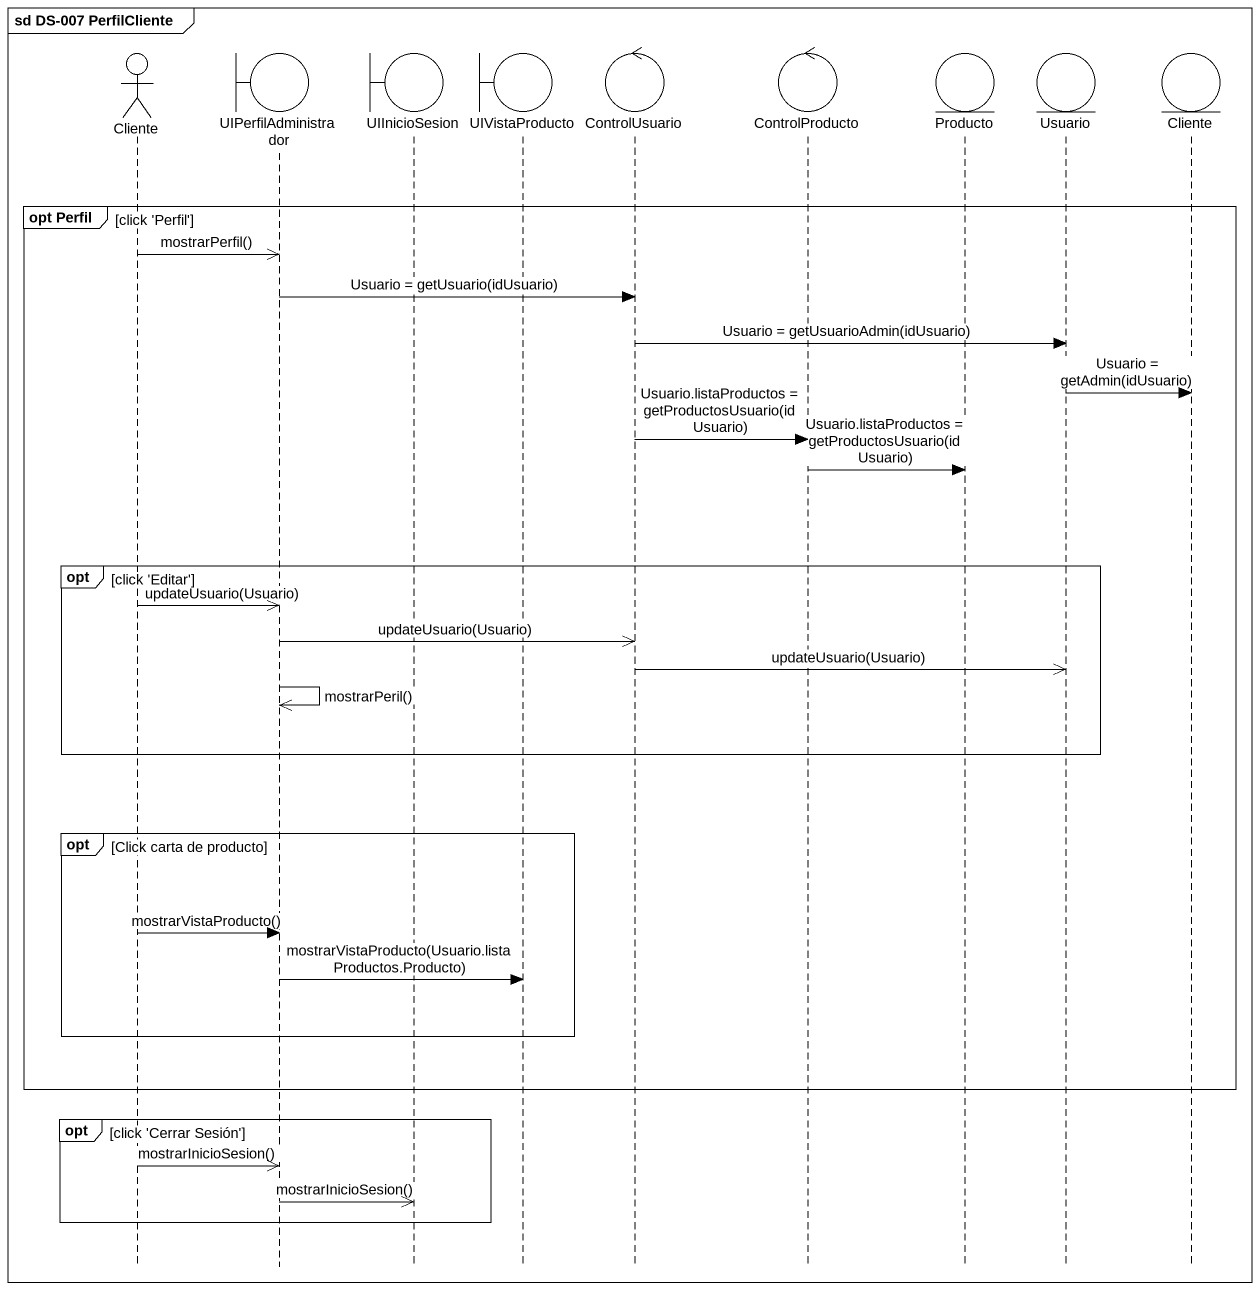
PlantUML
@startuml
mainframe sd DS-007 PerfilCliente
hide footbox
actor Cliente
boundary UIPerfilAdministrador
boundary UIInicioSesion
boundary UIVistaProducto
control ControlUsuario
control ControlProducto
entity Producto
entity Usuario
entity "Cliente" as Cliente_2

group opt Perfil [click 'Perfil']
  Cliente ->> UIPerfilAdministrador : mostrarPerfil()
  UIPerfilAdministrador -> ControlUsuario : Usuario = getUsuario(idUsuario)
  ControlUsuario -> Usuario : Usuario = getUsuarioAdmin(idUsuario)
  Usuario -> Cliente_2 : Usuario = getAdmin(idUsuario)
  ControlUsuario -> ControlProducto : Usuario.listaProductos = getProductosUsuario(idUsuario)
  ControlProducto -> Producto : Usuario.listaProductos = getProductosUsuario(idUsuario)
  opt click 'Editar'
    Cliente ->> UIPerfilAdministrador : updateUsuario(Usuario)
    UIPerfilAdministrador ->> ControlUsuario : updateUsuario(Usuario)
    ControlUsuario ->> Usuario : updateUsuario(Usuario)
    UIPerfilAdministrador ->> UIPerfilAdministrador : mostrarPeril()
  end
  opt Click carta de producto
    Cliente -> UIPerfilAdministrador : mostrarVistaProducto()
    UIPerfilAdministrador -> UIVistaProducto : mostrarVistaProducto(Usuario.listaProductos.Producto)
  end
end
opt click 'Cerrar Sesión'
  Cliente ->> UIPerfilAdministrador : mostrarInicioSesion()
  UIPerfilAdministrador ->> UIInicioSesion : mostrarInicioSesion()
end
@enduml
